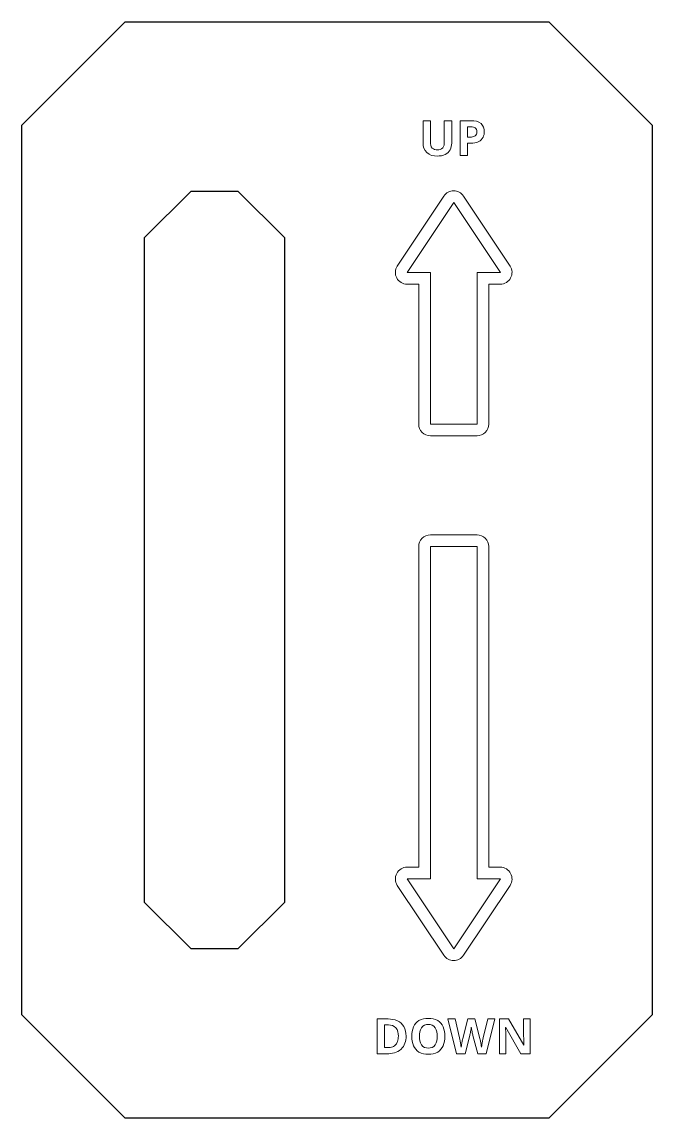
# Model space of a CAD drawing. Header units: millimetres. Extents: x -27 to 27, y -47 to 47.
import ezdxf

# ---------------------------------------------------------------- set-up
doc = ezdxf.new("R2010")
doc.units = ezdxf.units.MM
doc.layers.get('0').update_dxf_attribs({"lineweight": 25})
doc.layers.add('layer 1', color=3, linetype='Continuous', lineweight=0)

msp = doc.modelspace()

# ---------------------------------------------------------------- linework, layer by layer
for p, q in [((-27, 38.15), (-18.15, 47)), ((-18.15, 47), (18.15, 47)), ((18.15, 47), (27, 38.15)), ((-27, -38.15), (-27, 38.15)), ((27, 38.15), (27, -38.15)), ((-16.5, 28.5), (-12.5, 32.5)), ((-12.5, 32.5), (-8.5, 32.5)), ((-8.5, 32.5), (-4.5, 28.5)), ((-16.5, -28.5), (-16.5, 28.5)), ((-4.5, 28.5), (-4.5, -28.5)), ((-12.5, -32.5), (-16.5, -28.5)), ((-4.5, -28.5), (-8.5, -32.5)), ((-8.5, -32.5), (-12.5, -32.5)), ((-18.15, -47), (-27, -38.15)), ((27, -38.15), (18.15, -47)), ((18.15, -47), (-18.15, -47))]:
    msp.add_line(p, q)
at = {"layer": 'layer 1'}
for p, q in [((10, 31.512), (6, 25.512)), ((10, 31.512), (14, 25.512)), ((6, 25.512), (8, 25.512)), ((8, 25.512), (8, 12.512)), ((14, 25.512), (12, 25.512)), ((12, 12.512), (12, 25.512)), ((8, 12.512), (12, 12.512)), ((8, -26.488), (8, 2.012)), ((8, 2.012), (12, 2.012)), ((12, 2.012), (12, -26.488)), ((10, -32.488), (6, -26.488)), ((6, -26.488), (8, -26.488)), ((10, -32.488), (14, -26.488)), ((14, -26.488), (12, -26.488))]:
    msp.add_line(p, q, dxfattribs=at)
at = {"layer": 'layer 1', "flags": 128}
for points in [[(9.829, 38.526), (9.829, 36.593, -0.127732), (9.693, 36.036, -0.150109), (9.282, 35.643, -0.121762), (8.59, 35.498, -0.199019), (7.687, 35.8, -0.210242), (7.376, 36.601), (7.376, 38.526), (8.007, 38.526), (8.007, 36.697, 0.196347), (8.159, 36.178, 0.200042), (8.606, 36.029, 0.222384), (9.057, 36.191, 0.177038), (9.197, 36.701), (9.197, 38.526)], [(11.514, 38.526, -0.188612), (12.358, 38.278, -0.215639), (12.624, 37.594, -0.113388), (12.516, 37.106, -0.16024), (12.154, 36.74, -0.124085), (11.465, 36.601), (11.193, 36.601), (11.193, 35.538), (10.56, 35.538), (10.56, 38.526)], [(11.481, 38.007), (11.193, 38.007), (11.193, 37.12), (11.402, 37.12, 0.150564), (11.827, 37.227, 0.261549), (11.984, 37.572, 0.09966), (11.942, 37.783, 0.131905), (11.841, 37.912, 0.098065), (11.706, 37.978, 0.064556)], [(14.832, 26.067, -0.599022), (14, 24.512), (13, 24.512), (13, 12.512, -0.414214), (12, 11.512), (8, 11.512, -0.414214), (7, 12.512), (7, 24.512), (6, 24.512, -0.599022), (5.168, 26.067), (9.168, 32.067, -0.535184), (10.832, 32.067)], [(13, -25.488), (14, -25.488, -0.599022), (14.832, -27.043), (10.832, -33.043, -0.535184), (9.168, -33.043), (5.168, -27.043, -0.599022), (6, -25.488), (7, -25.488), (7, 2.012, -0.414214), (8, 3.012), (12, 3.012, -0.414214), (13, 2.012)], [(5.916, -39.963, -0.220606), (5.486, -41.102, -0.187116), (4.283, -41.485), (3.437, -41.485), (3.437, -38.498), (4.375, -38.498, -0.113262), (5.19, -38.664, -0.153013), (5.726, -39.156, -0.133553)], [(9.247, -39.987, -0.104176), (9.095, -40.796, -0.157117), (8.628, -41.334, -0.138298), (7.824, -41.526, -0.138042), (7.022, -41.334, -0.157785), (6.554, -40.795, -0.103891), (6.402, -39.983, -0.104655), (6.554, -39.175, -0.158562), (7.023, -38.64, -0.136387), (7.829, -38.45, -0.137455), (8.629, -38.64, -0.157699), (9.095, -39.176, -0.104367)], [(13.536, -38.498), (12.776, -41.485), (12.055, -41.485), (11.65, -39.916, -0.011445), (11.617, -39.779, -0.003897), (11.574, -39.577, -0.00606), (11.535, -39.371, -0.017698), (11.511, -39.217, -0.016136), (11.487, -39.37, -0.003885), (11.449, -39.574, -0.004535), (11.407, -39.777, -0.00784), (11.374, -39.92), (10.971, -41.485), (10.252, -41.485), (9.49, -38.498), (10.113, -38.498), (10.495, -40.128, -0.007557), (10.548, -40.371, -0.006787), (10.603, -40.664, -0.012213), (10.64, -40.911, -0.012364), (10.677, -40.662, -0.010077), (10.73, -40.382, -0.014045), (10.78, -40.171), (11.215, -38.498), (11.814, -38.498), (12.249, -40.171, -0.010073), (12.295, -40.382, -0.007112), (12.348, -40.665, -0.012104), (12.386, -40.911, -0.006942), (12.426, -40.663, -0.007647), (12.481, -40.371, -0.005786), (12.533, -40.128), (12.913, -38.498)], [(16.563, -41.485), (15.758, -41.485), (14.458, -39.225), (14.44, -39.225, -0.000411), (14.46, -39.652, -0.0019), (14.478, -40.079), (14.478, -41.485), (13.912, -41.485), (13.912, -38.498), (14.711, -38.498), (16.009, -40.735), (16.023, -40.735, 0.000643), (16.007, -40.323, -0.003004), (15.993, -39.912), (15.993, -38.498), (16.563, -38.498)], [(5.258, -39.979, 0.189226), (5.04, -39.249, 0.214057), (4.408, -39.016), (4.071, -39.016), (4.071, -40.962), (4.342, -40.962, 0.090063), (4.781, -40.882, 0.125166), (5.046, -40.698, 0.106938), (5.193, -40.428, 0.07195)], [(7.066, -39.987, 0.147775), (7.246, -40.726, 0.264326), (7.824, -40.995, 0.266387), (8.406, -40.726, 0.145473), (8.583, -39.987, 0.144304), (8.407, -39.247, 0.268073), (7.829, -38.977, 0.264163), (7.247, -39.247, 0.148013)]]:
    msp.add_lwpolyline(points, format="xyb", close=True, dxfattribs=at)

doc.saveas('drawing.dxf')
